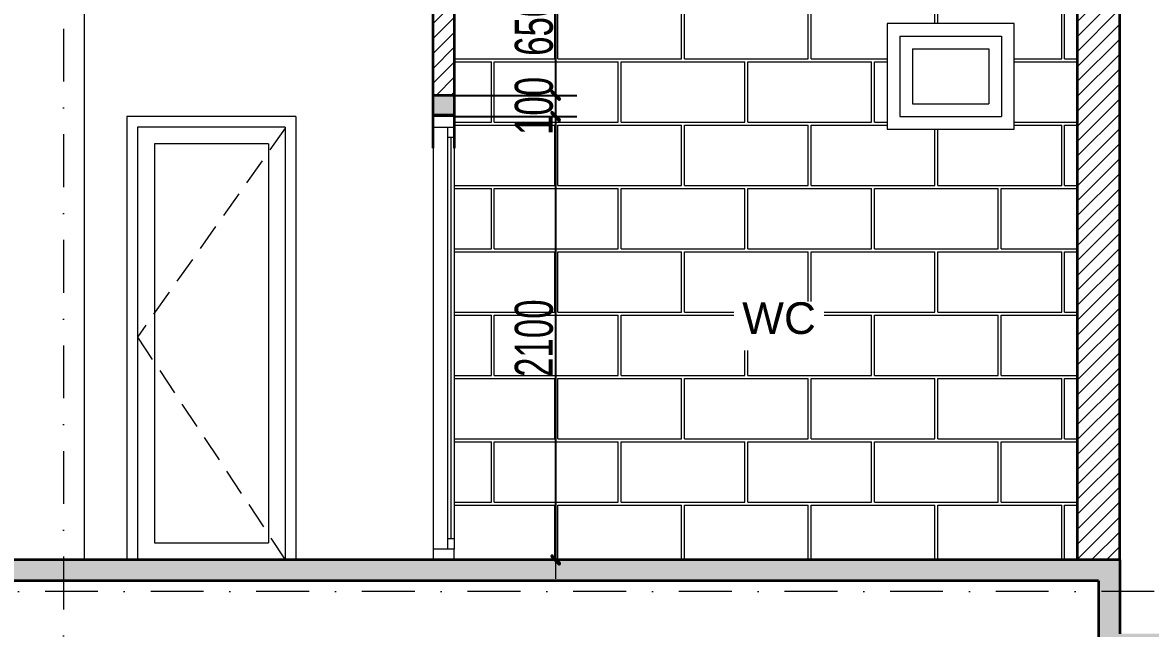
# Model space of a CAD drawing. Header units: inches. Extents: x 921646 to 2157952, y -92667 to 262089.
# Drawn here: x 1965167 to 1970506, y 143516 to 146386 of the extents above; entities that cross this region are included whole.
import ezdxf
from ezdxf.enums import TextEntityAlignment as Align

# ---------------------------------------------------------------- set-up
doc = ezdxf.new("R2010")
doc.units = ezdxf.units.IN
doc.header["$MEASUREMENT"] = 0
doc.linetypes.add('DASHDOT', pattern=[1, 0.5, -0.25, 0, -0.25])
doc.linetypes.add('HIDDEN', pattern=[9.525, 6.35, -3.175])
doc.layers.get('0').update_dxf_attribs({"lineweight": 9})
doc.layers.get('DEFPOINTS').update_dxf_attribs({"lineweight": 9})
for name, color, linetype, lineweight in [('00 gach chiu lua', 30, 'Continuous', 13), ('01-WALL', 10, 'Continuous', 35), ('04-TRUC', 40, 'DASHDOT', 9), ('09-DIMOUT', 251, 'Continuous', 9), ('11 CUA', 42, 'Continuous', 15), ('12 LAT GACH', 46, 'Continuous', 13), ('13-VATDUNG', 104, 'Continuous', 13), ('14 KHUAT', 106, 'HIDDEN', 13), ('CUA', 3, 'Continuous', 18)]:
    doc.layers.add(name, color=color, linetype=linetype, lineweight=lineweight)
doc.layers.add('02-TEXT', color=7, linetype='Continuous')
doc.styles.add('C', font='VHARIAL.TTF')
doc.styles.add('KICHTHUOC', font='VHELVCN.TTF', dxfattribs={"width": 0.8})
doc.styles.add('KS Sophia 191015$0$GHICHU-C', font='arial.ttf', dxfattribs={"width": 0.7})
doc.dimstyles.new('Copy of 100', dxfattribs={"dimscale": 100, "dimtxt": 1.8, "dimasz": 0.003, "dimexe": 1, "dimexo": 0, "dimgap": 0.1, "dimtad": 1, "dimdec": 0, "dimdsep": 46, "dimtxsty": 'KICHTHUOC', "dimblk": '1A', "dimcen": 0.001, "dimdle": 1.5, "dimclrt": 3, "dimadec": 0, "dimazin": 0, "dimtfac": 1, "dimtdec": 0, "dimtix": 1, "dimtmove": 2, "dimatfit": 3, "dimldrblk": '1A', "dimfxl": 1, "dimtolj": 1, "dimtzin": 0, "dimarcsym": 0})

# ---------------------------------------------------------------- blocks, each defined once
blk = doc.blocks.new('âsas')
at = {"layer": '11 CUA'}
for p, q in [((1807111.7, 98783.5), (1807111.7, 96683.5)), ((1807111.7, 98783.5), (1807111.7, 96683.5)), ((1807911.7, 98783.5, 4078.4), (1807111.7, 98783.5, 4078.4)), ((1807911.7, 98783.5), (1807911.7, 96683.5)), ((1807161.7, 98733.5, 102), (1807161.7, 96683.5)), ((1807861.7, 98733.5, 4078.4), (1807161.7, 98733.5, 4078.4)), ((1807861.7, 98733.5, 102), (1807861.7, 96683.5)), ((1807241.7, 98653.5, 265.1), (1807241.7, 96763.5, -163.1)), ((1807781.7, 98653.5, 4078.4), (1807241.7, 98653.5, 4078.4)), ((1807781.7, 98653.5, 265.1), (1807781.7, 96763.5, -163.1)), ((1807241.7, 96763.5, -163.1), (1807781.7, 96763.5, -163.1))]:
    blk.add_line(p, q, dxfattribs=at)
at = {"layer": '14 KHUAT', "ltscale": 20}
blk.add_lwpolyline([(1807861.7, 98728.6), (1807161.7, 97738.6), (1807861.7, 96683.5)], dxfattribs=at)
blk = doc.blocks.new('*U45')
for p, q in [((100, 0), (100, -30)), ((2000, 0), (2000, -30)), ((50, -30), (2050, -30))]:
    blk.add_line(p, q)
for points in [[(0, 0), (50, 0), (50, -100), (0, -100)], [(2050, 0), (2100, 0), (2100, -100), (2050, -100)]]:
    blk.add_lwpolyline(points, close=True)
for points in [[(2050, 0), (50, 0)], [(2050, -100), (50, -100)]]:
    blk.add_lwpolyline(points)
at = {"color": 8}
blk.add_lwpolyline([(100, -15), (2000, -15)], dxfattribs=at)
at = {"style": 'KS Sophia 191015$0$GHICHU-C', "flags": 1}
for tag, p in [('TEN_CUA', (450, -173.9)), ('KICH_THUOC', (450, -289.6)), ('QUI_CACH', (450, -410.8))]:
    blk.add_attdef(tag, text='', height=50, dxfattribs=at).set_placement(p, align=Align.MIDDLE)
blk = doc.blocks.new('KTHUOC')
blk.add_hatch(color=256).paths.add_polyline_path([(-71, -42), (42, 71, -1), (71, 42), (-42, -71, -1)])
for p, q in [((0, -200), (0, 200)), ((-14, 14), (14, -14)), ((-300, 0), (300, 0))]:
    blk.add_line(p, q)
for points in [[(42, 71), (-71, -42)], [(-42, -71), (71, 42)]]:
    blk.add_lwpolyline(points)
for centre, start, end in [((57, 57), 315, 135), ((-57, -57), 135, 315)]:
    blk.add_arc(centre, 20, start, end)
blk = doc.blocks.new('1A')
at = {"layer": '00 gach chiu lua'}
blk.add_blockref('KTHUOC', (0, 0), dxfattribs=at)
blk = doc.blocks.new('*D68')
at = {"layer": '09-DIMOUT', "color": 0, "lineweight": -2, "transparency": 16777216}
for p, q in [((1967210.8, 146691.5), (1967790.5, 146691.5)), ((1967690.5, 146691.2), (1967690.5, 146041.8)), ((1967210.8, 146041.5), (1967790.5, 146041.5))]:
    blk.add_line(p, q, dxfattribs=at)
at = {"layer": 'DEFPOINTS', "color": 0, "transparency": 16777216}
for p in [(1967210.8, 146691.5), (1967210.8, 146041.5), (1967690.5, 146041.5)]:
    blk.add_point(p, dxfattribs=at)
at = {"layer": '09-DIMOUT', "color": 0, "lineweight": -2, "transparency": 16777216, "xscale": 0.3, "yscale": 0.3, "zscale": 0.3}
for p, rotation in [((1967690.5, 146691.5), 90), ((1967690.5, 146041.5), 270)]:
    blk.add_blockref('1A', p, dxfattribs=dict(at, rotation=rotation))
at = {"layer": '09-DIMOUT', "color": 3, "transparency": 16777216, "insert": (1967588.6, 146366.5), "char_height": 180, "attachment_point": 5, "rotation": 90, "style": 'KICHTHUOC'}
blk.add_mtext('\\A1;650', dxfattribs=at)
blk = doc.blocks.new('*D69')
at = {"layer": '09-DIMOUT', "color": 0, "lineweight": -2, "transparency": 16777216}
for p, q in [((1967210.8, 146041.5), (1967790.5, 146041.5)), ((1967690.5, 146041.8), (1967690.5, 146042.1)), ((1967690.5, 146041.5), (1967690.5, 145941.5)), ((1967210.8, 145941.5), (1967790.5, 145941.5)), ((1967690.5, 145941.2), (1967690.5, 145940.9))]:
    blk.add_line(p, q, dxfattribs=at)
at = {"layer": 'DEFPOINTS', "color": 0, "transparency": 16777216}
for p in [(1967210.8, 146041.5), (1967210.8, 145941.5), (1967690.5, 145941.5)]:
    blk.add_point(p, dxfattribs=at)
at = {"layer": '09-DIMOUT', "color": 0, "lineweight": -2, "transparency": 16777216, "xscale": 0.3, "yscale": 0.3, "zscale": 0.3}
for p, rotation in [((1967690.5, 146041.5), 270), ((1967690.5, 145941.5), 90)]:
    blk.add_blockref('1A', p, dxfattribs=dict(at, rotation=rotation))
at = {"layer": '09-DIMOUT', "color": 3, "transparency": 16777216, "insert": (1967588.6, 145991.5), "char_height": 180, "attachment_point": 5, "rotation": 90, "style": 'KICHTHUOC'}
blk.add_mtext('\\A1;100', dxfattribs=at)
blk = doc.blocks.new('*D70')
at = {"layer": '09-DIMOUT', "color": 0, "lineweight": -2, "transparency": 16777216}
for p, q in [((1967210.8, 145941.5), (1967790.5, 145941.5)), ((1967690.5, 145941.2), (1967690.5, 143841.8)), ((1967210.8, 143841.5), (1967790.5, 143841.5))]:
    blk.add_line(p, q, dxfattribs=at)
at = {"layer": 'DEFPOINTS', "color": 0, "transparency": 16777216}
for p in [(1967210.8, 145941.5), (1967210.8, 143841.5), (1967690.5, 143841.5)]:
    blk.add_point(p, dxfattribs=at)
at = {"layer": '09-DIMOUT', "color": 0, "lineweight": -2, "transparency": 16777216, "xscale": 0.3, "yscale": 0.3, "zscale": 0.3}
for p, rotation in [((1967690.5, 145941.5), 90), ((1967690.5, 143841.5), 270)]:
    blk.add_blockref('1A', p, dxfattribs=dict(at, rotation=rotation))
at = {"layer": '09-DIMOUT', "color": 3, "transparency": 16777216, "insert": (1967588.6, 144891.5), "char_height": 180, "attachment_point": 5, "rotation": 90, "style": 'KICHTHUOC'}
blk.add_mtext('\\A1;2100', dxfattribs=at)

msp = doc.modelspace()

# ---------------------------------------------------------------- hatches: boundary and pattern name
at = {"layer": '09-DIMOUT'}
h = msp.add_hatch(dxfattribs=at)
h.set_pattern_fill('ANSI31', color=256, scale=400)
h.paths.add_polyline_path([(1948960.8, 146191.5), (1948860.8, 146191.5), (1948860.8, 143541.5), (1948960.8, 143541.5)])
h.paths.add_polyline_path([(1950300.8, 148491.5), (1950200.8, 148491.5), (1950200.8, 147591.5), (1950300.8, 147591.5)])
h.paths.add_polyline_path([(1951000.8, 148491.5), (1950962.1, 148491.5), (1950900.8, 148491.5), (1950900.8, 147591.5), (1950962.1, 147591.5), (1951000.8, 147591.5)])
h.paths.add_polyline_path([(1954060.8, 147241.5), (1953860.8, 147241.5), (1953860.8, 146681.5), (1954060.8, 146681.5)])
h.paths.add_polyline_path([(1958360.8, 148491.5), (1958260.8, 148491.5), (1958260.8, 147591.5), (1958360.8, 147591.5)])
h.paths.add_polyline_path([(1958360.8, 150391.5), (1958260.8, 150391.5), (1958260.8, 149791.5), (1958360.8, 149791.5)])
h.paths.add_polyline_path([(1958360.8, 150841.5), (1958260.8, 150841.5), (1958260.8, 150391.5), (1958360.8, 150391.5)])
h.paths.add_polyline_path([(1951260.8, 151491.5), (1951160.8, 151491.5), (1951160.8, 151191.5), (1951260.8, 151191.5)])
h.paths.add_polyline_path([(1951660.8, 151491.5), (1951580.8, 151491.5), (1951560.8, 151491.5), (1951560.8, 151191.5), (1951660.8, 151191.5)])
h.paths.add_polyline_path([(1953660.8, 151091.5), (1953560.8, 151091.5), (1953560.8, 150581.5), (1953660.8, 150581.5)])
h.paths.add_polyline_path([(1957360.8, 154691.5), (1957260.8, 154691.5), (1957260.8, 153391.5), (1957360.8, 153391.5)])
h.paths.add_polyline_path([(1954760.8, 154691.5), (1954660.8, 154691.5), (1954660.8, 154181.5), (1954760.8, 154181.5)])
h.paths.add_polyline_path([(1953960.8, 155691.5), (1953860.8, 155691.5), (1953860.8, 154791.5), (1953960.8, 154791.5)])
h.paths.add_polyline_path([(1958360.8, 154991.5), (1958260.8, 154991.5), (1958260.8, 154791.5), (1958360.8, 154791.5)])
h.paths.add_polyline_path([(1960860.8, 154991.5), (1960760.8, 154991.5), (1960760.8, 154791.5), (1960860.8, 154791.5)])
h.paths.add_polyline_path([(1970360.8, 154441.5), (1970160.8, 154441.5), (1970160.8, 150391.5), (1970360.8, 150391.5)])
h.paths.add_polyline_path([(1967010.8, 150291.5), (1966910.8, 150291.5), (1966910.8, 148966.5), (1967010.8, 148966.5)])
h.paths.add_polyline_path([(1970360.8, 150041.5), (1970160.8, 150041.5), (1970160.8, 146791.5), (1970360.8, 146791.5)])
h.paths.add_polyline_path([(1970360.8, 146441.5), (1970160.8, 146441.5), (1970160.8, 143841.5), (1970360.8, 143841.5)])
h.paths.add_polyline_path([(1967210.8, 146691.5), (1967110.8, 146691.5), (1967110.8, 146041.5), (1967210.8, 146041.5)])
h = msp.add_hatch(color=256, dxfattribs=at)
h.dxf.hatch_style = 1
h.paths.add_polyline_path([(1954060.8, 146591.5), (1954060.8, 146681.5), (1953860.8, 146681.5), (1953860.8, 146591.5)])
h.paths.add_polyline_path([(1953660.8, 150581.5), (1953560.8, 150581.5), (1953560.8, 150481.5), (1953660.8, 150481.5)])
h.paths.add_polyline_path([(1967110.8, 146041.5), (1967110.8, 145948.5), (1967210.8, 145948.5), (1967210.8, 146041.5)])
h = msp.add_hatch(color=256, dxfattribs=at)
h.dxf.hatch_style = 1
h.paths.add_polyline_path([(1961760.8, 143841.5), (1961660.8, 143841.5), (1960760.8, 143841.5), (1960760.8, 143741.5), (1961760.8, 143741.5)])
h.paths.add_polyline_path([(1965360.8, 143841.5), (1961760.8, 143841.5), (1961760.8, 143741.5), (1965360.8, 143741.5)])
h.paths.add_polyline_path([(1970360.8, 143841.5), (1965360.8, 143841.5), (1965360.8, 143741.5), (1970260.8, 143741.5), (1970260.8, 143691.5), (1970360.8, 143691.5)])
h.paths.add_polyline_path([(1970360.8, 143691.5), (1970260.8, 143691.5), (1970260.8, 143491.5), (1970360.8, 143491.5)])
h.paths.add_polyline_path([(1970360.8, 143491.5), (1970260.8, 143491.5), (1970260.8, 143391.5), (1970360.8, 143391.5)])
h.paths.add_polyline_path([(1974257.9, 143491.5), (1970360.8, 143491.5), (1970360.8, 143391.5), (1974257.9, 143391.5)])
at = {"layer": '12 LAT GACH'}
h = msp.add_hatch(dxfattribs=at)
h.set_pattern_fill('AR-B816C', color=256, scale=37.5)
h.set_pattern_definition([(0, (0, -200), (300, 300), [585.9375, -14.0625]), (0, (-300, -185.94), (300, 300), [585.9375, -14.0625]), (90, (0, -200), (-300, 300), [-314.0625, 285.9375]), (90, (-14.06, -200), (-300, 300), [-314.0625, 285.9375])])
h.paths.add_polyline_path([(1970160.8, 146431.5), (1967210.8, 146431.5), (1967210.8, 145591.5), (1967210.8, 145541.5), (1967210.8, 143541.5), (1967210.8, 143841.5), (1970160.8, 143841.5)])
h.paths.add_polyline_path([(1969260.8, 145881.5), (1969260.8, 146381.5), (1969860.8, 146381.5), (1969860.8, 145881.5)], flags=16)
h.paths.add_polyline_path([(1968534.9, 144832.8), (1968961.5, 144832.8), (1968961.5, 145065.5), (1968534.9, 145065.5)], flags=16)

# ---------------------------------------------------------------- linework, layer by layer
at = {"layer": '01-WALL'}
for p, q in [((1970160.8, 143841.5), (1970160.8, 154441.5)), ((1970360.8, 143841.5), (1970360.8, 154441.5)), ((1967110.8, 145791.5), (1967110.8, 146791.5)), ((1967210.8, 146791.5), (1967210.8, 145791.5)), ((1967210.8, 146041.5), (1967110.8, 146041.5)), ((1967210.8, 145948.5), (1967110.8, 145948.5)), ((1970360.8, 143841.5), (1961760.8, 143841.5)), ((1970360.8, 143841.5), (1970360.8, 143491.5)), ((1970260.8, 143741.5), (1960760.8, 143741.5)), ((1970260.8, 143741.5), (1970260.8, 143391.5))]:
    msp.add_line(p, q, dxfattribs=at)
at = {"layer": '04-TRUC', "ltscale": 500}
for p, q in [((1965360.8, 156359.2), (1965360.8, 141484.8)), ((1970360.8, 154441.5), (1970360.8, 142284.8)), ((1974525.3, 143691.5), (1945221.3, 143691.5))]:
    msp.add_line(p, q, dxfattribs=at)
at = {"layer": '09-DIMOUT'}
msp.add_line((1965460.8, 143841.5), (1965460.8, 146631.5), dxfattribs=at)
at = {"layer": '09-DIMOUT', "elevation": -21765.8}
msp.add_lwpolyline([(1969860.8, 146381.5), (1969260.8, 146381.5), (1969260.8, 145881.5), (1969860.8, 145881.5)], close=True, dxfattribs=at)
at = {"layer": '13-VATDUNG'}
for p, q in [((1969320.8, 146321.5, -21765.8), (1969800.8, 146321.5, -21765.8)), ((1969320.8, 146321.5, 161.1), (1969320.8, 145941.5, 1181.2)), ((1969800.8, 146321.5, 161.1), (1969800.8, 145941.5, 1181.2)), ((1969380.8, 146261.5, -21765.8), (1969740.8, 146261.5, -21765.8)), ((1969380.8, 146261.5, 322.2), (1969380.8, 146001.5, 1020.1)), ((1969740.8, 146261.5, 322.2), (1969740.8, 146001.5, 1020.1)), ((1969380.8, 146001.5, -21765.8), (1969740.8, 146001.5, -21765.8)), ((1969320.8, 145941.5, -21765.8), (1969800.8, 145941.5, -21765.8))]:
    msp.add_line(p, q, dxfattribs=at)

# ---------------------------------------------------------------- block references
at = {"layer": '09-DIMOUT'}
msp.add_blockref('âsas', (158549.2, 47158), dxfattribs=at)
at = {"layer": 'CUA', "xscale": -1, "rotation": 270}
msp.add_blockref('*U45', (1967210.8, 143841.5), dxfattribs=at)

# ---------------------------------------------------------------- texts
at = {"layer": '02-TEXT', "style": 'C'}
msp.add_text('wc', height=150, dxfattribs=at).set_placement((1968748.2, 144911.4), align=Align.CENTER)

# ---------------------------------------------------------------- dimensions: what is measured, and where the dimension line sits
at = {"layer": '09-DIMOUT'}
for base, p1, p2, picture, middle in [((1967690.5, 146041.5), (1967210.8, 146691.5), (1967210.8, 146041.5), '*D68', (1967588.6, 146366.5)), ((1967690.5, 145941.5), (1967210.8, 146041.5), (1967210.8, 145941.5), '*D69', (1967588.6, 145991.5)), ((1967690.5, 143841.5), (1967210.8, 145941.5), (1967210.8, 143841.5), '*D70', (1967588.6, 144891.5))]:
    dim = msp.add_linear_dim(base=base, p1=p1, p2=p2, angle=90, dimstyle='Copy of 100', dxfattribs=at)
    dim.commit()
    dim.dimension.update_dxf_attribs({"geometry": picture, "text_midpoint": middle})

doc.saveas('drawing.dxf')
